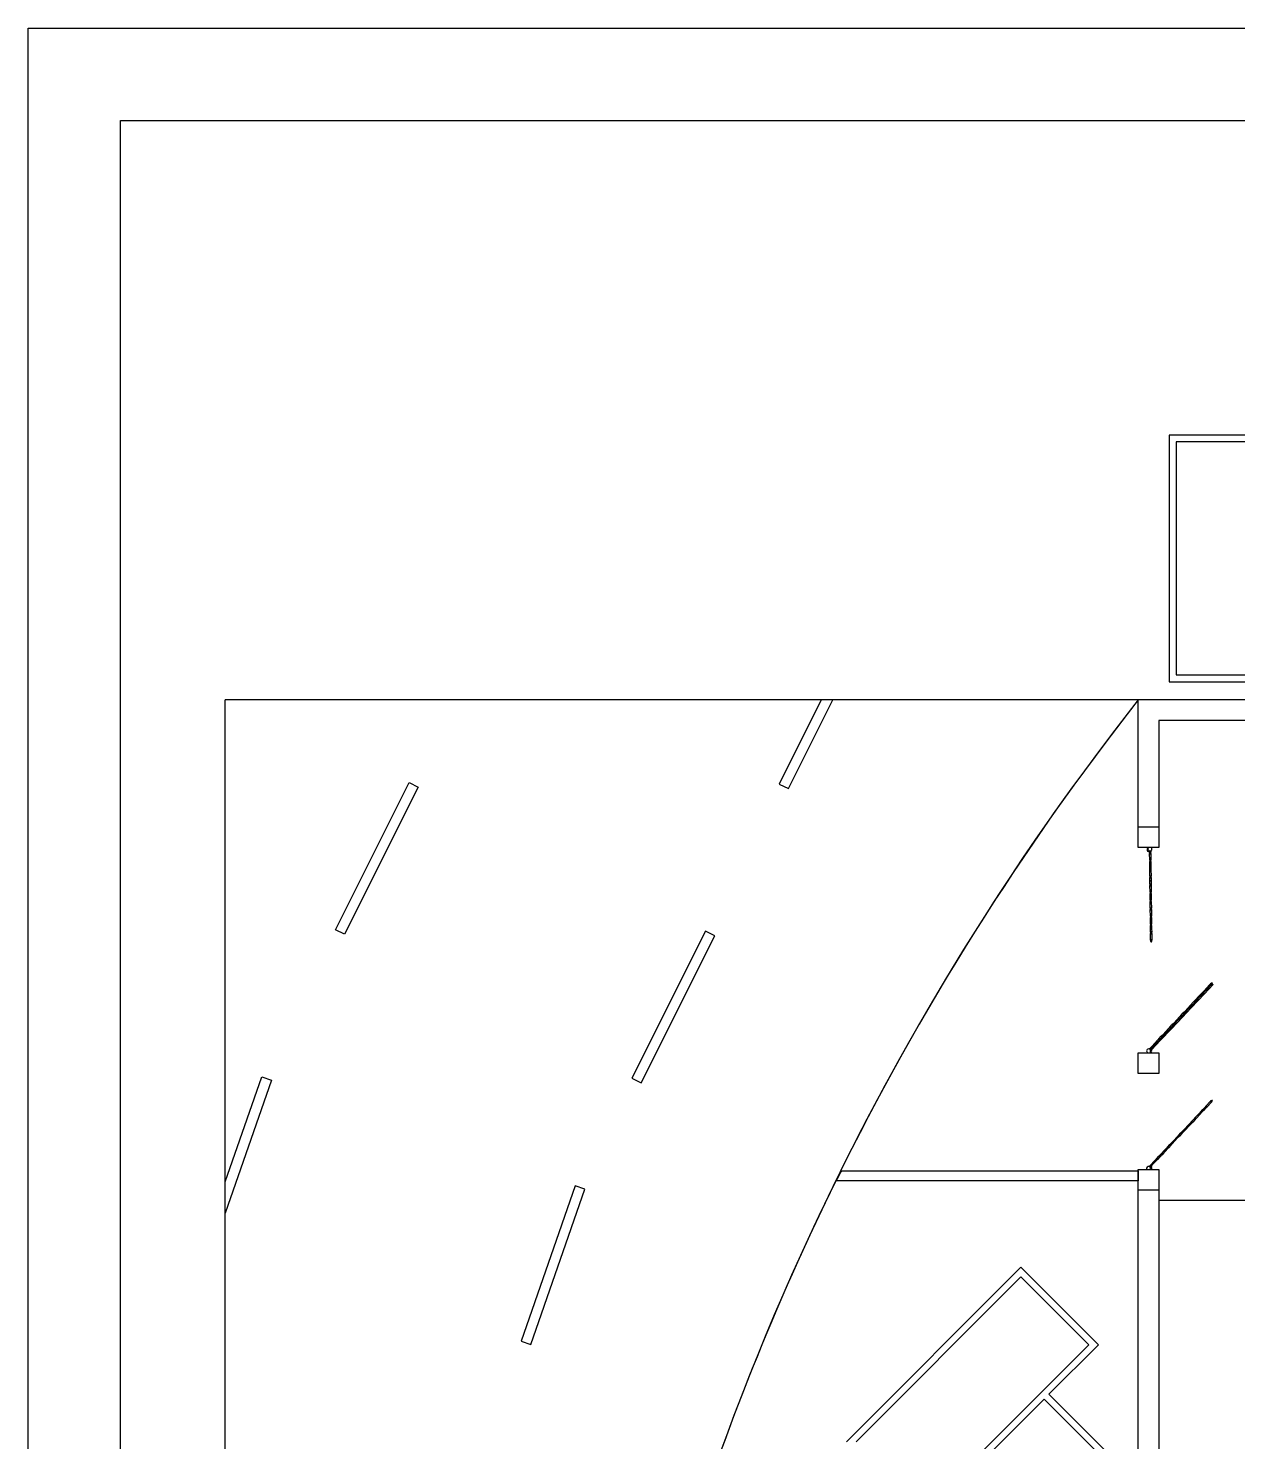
# Model space of a CAD drawing. Header units: inches. Extents: x -6210 to 141093, y -2740 to 21225.
# Drawn here: x 97820 to 98879, y 8524 to 9762 of the extents above; entities that cross this region are included whole.
import ezdxf

# ---------------------------------------------------------------- set-up
doc = ezdxf.new("R2010")
doc.units = ezdxf.units.IN
doc.header["$LTSCALE"] = 100
doc.header["$MEASUREMENT"] = 0
for name, color, linetype in [('car area', 53, 'Continuous'), ('SEAL', 5, 'Continuous'), ('walls', 1, 'Continuous')]:
    doc.layers.add(name, color=color, linetype=linetype)

msp = doc.modelspace()

# ---------------------------------------------------------------- linework, layer by layer
at = {"layer": 'car area'}
for p, q in [((98791.93497, 9173.55858), (97992.32432, 9173.55858)), ((97992.32432, 6773.4679), (97992.32432, 9173.55858)), ((98514.2699, 9173.55858), (98477.39815, 9099.9226)), ((98485.44564, 9095.89298), (98524.33515, 9173.55858)), ((98791.93703, 9062.46753), (98791.93703, 9173.4679)), ((100873.93703, 9173.4679), (98791.93703, 9173.4679)), ((98809.93703, 9155.63834), (98809.93703, 9062.46753)), ((100855.93703, 9155.63834), (98809.93703, 9155.63834)), ((98088.77789, 8972.40562), (98153.24666, 9101.1681)), ((98161.29431, 9097.13881), (98096.82555, 8968.37632)), ((98153.24666, 9101.1681), (98161.29431, 9097.13881)), ((98477.39815, 9099.9226), (98485.44564, 9095.89298)), ((98791.93703, 9044.46753), (98791.93703, 9062.46753)), ((98791.93703, 9062.46753), (98809.93703, 9062.46753)), ((98809.93703, 9062.46753), (98809.93703, 9044.46753)), ((98809.93703, 9044.46753), (98791.93703, 9044.46753)), ((98801.87106, 9040.15675), (98801.85651, 9041.37802)), ((98801.87106, 9040.15675), (98802.17104, 9040.16032)), ((98801.87106, 9040.15675), (98801.88296, 9039.15682)), ((98801.88296, 9039.15682), (98802.18294, 9039.16039)), ((98801.95441, 9033.15725), (98801.88296, 9039.15682)), ((98801.95441, 9033.15725), (98802.25439, 9033.16082)), ((98801.95441, 9033.15725), (98801.96632, 9032.15732)), ((98802.16508, 9040.66029), (98802.46506, 9040.66386)), ((98802.16508, 9040.66029), (98802.17699, 9039.66036)), ((98802.17699, 9039.66036), (98802.47697, 9039.66393)), ((98802.17699, 9039.66036), (98802.1889, 9038.66043)), ((98802.1889, 9038.66043), (98802.48888, 9038.664)), ((98802.24843, 9033.66078), (98802.54841, 9033.66436)), ((98802.24843, 9033.66078), (98802.26034, 9032.66085)), ((98802.47697, 9039.66393), (98802.46506, 9040.66386)), ((98802.47101, 9040.1639), (98802.87099, 9040.16866)), ((98802.48888, 9038.664), (98802.47697, 9039.66393)), ((98802.48292, 9039.16397), (98802.88289, 9039.16873)), ((98802.56032, 9032.66443), (98802.54841, 9033.66436)), ((98802.55437, 9033.16439), (98802.95434, 9033.16915)), ((98802.85502, 9041.50921), (98802.87099, 9040.16866)), ((98802.88289, 9039.16873), (98802.87099, 9040.16866)), ((98802.88289, 9039.16873), (98802.95434, 9033.16915)), ((98802.96625, 9032.16923), (98802.95434, 9033.16915)), ((98801.96632, 9032.15732), (98802.2663, 9032.16089)), ((98802.00204, 9029.15753), (98801.96632, 9032.15732)), ((98802.00204, 9029.15753), (98803.00197, 9029.16944)), ((98803.00197, 9029.16944), (98802.00204, 9029.15753)), ((98802.12111, 9019.15824), (98802.00204, 9029.15753)), ((98802.12111, 9026.15824), (98802.2544, 9026.15983)), ((98802.12111, 9026.15824), (98802.13302, 9025.15831)), ((98802.13302, 9025.15831), (98802.26631, 9025.1599)), ((98802.24843, 9026.66078), (98802.54841, 9026.66436)), ((98802.24843, 9026.66078), (98802.26034, 9025.66085)), ((98802.26034, 9032.66085), (98802.56032, 9032.66443)), ((98802.26034, 9032.66085), (98802.27225, 9031.66093)), ((98802.26034, 9025.66085), (98802.56032, 9025.66443)), ((98802.26034, 9025.66085), (98802.27225, 9024.66093)), ((98802.27225, 9031.66093), (98802.57223, 9031.6645)), ((98802.27225, 9024.66093), (98802.57223, 9024.6645)), ((98802.56032, 9025.66443), (98802.54841, 9026.66436)), ((98802.55438, 9026.1634), (98803.12104, 9026.17015)), ((98802.57223, 9031.6645), (98802.56032, 9032.66443)), ((98802.57223, 9024.6645), (98802.56032, 9025.66443)), ((98802.56627, 9032.16446), (98802.96625, 9032.16923)), ((98802.56629, 9025.16347), (98803.13295, 9025.17022)), ((98802.96625, 9032.16923), (98803.00197, 9029.16944)), ((98803.00197, 9029.16944), (98803.0377, 9026.16915)), ((98803.0496, 9025.16923), (98803.12104, 9019.17015)), ((98803.13295, 9025.17022), (98803.12104, 9026.17015)), ((98802.12111, 9019.15824), (98802.42109, 9019.16181)), ((98802.12111, 9019.15824), (98802.13302, 9018.15831)), ((98802.12111, 9012.15824), (98802.50444, 9012.1628)), ((98802.12111, 9012.15824), (98802.13302, 9011.15831)), ((98802.13302, 9018.15831), (98802.433, 9018.16188)), ((98802.16874, 9015.15852), (98802.13302, 9018.15831)), ((98802.13302, 9011.15831), (98802.51635, 9011.16288)), ((98802.16874, 9015.15852), (98803.16867, 9015.17043)), ((98803.16867, 9015.17043), (98802.16874, 9015.15852)), ((98802.20446, 9012.15923), (98802.16874, 9015.15852)), ((98802.28782, 9005.15923), (98802.21637, 9011.1593)), ((98802.41514, 9019.66178), (98802.71512, 9019.66535)), ((98802.41514, 9019.66178), (98802.42705, 9018.66185)), ((98802.42705, 9018.66185), (98802.72703, 9018.66542)), ((98802.42705, 9018.66185), (98802.43895, 9017.66192)), ((98802.43895, 9017.66192), (98802.73893, 9017.66549)), ((98802.49849, 9012.66227), (98802.79847, 9012.66585)), ((98802.49849, 9012.66227), (98802.5104, 9011.66234)), ((98802.5104, 9011.66234), (98802.81038, 9011.66592)), ((98802.5104, 9011.66234), (98802.52231, 9010.66241)), ((98802.52231, 9010.66241), (98802.82228, 9010.66599)), ((98802.72703, 9018.66542), (98802.71512, 9019.66535)), ((98802.72107, 9019.16538), (98803.12104, 9019.17015)), ((98802.73893, 9017.66549), (98802.72703, 9018.66542)), ((98802.73298, 9018.16546), (98803.13295, 9018.17022)), ((98802.81038, 9011.66592), (98802.79847, 9012.66585)), ((98802.80442, 9012.16638), (98803.12104, 9012.17015)), ((98802.82228, 9010.66599), (98802.81038, 9011.66592)), ((98802.81633, 9011.16645), (98803.13295, 9011.17022)), ((98803.13295, 9018.17022), (98803.12104, 9019.17015)), ((98803.13295, 9011.17022), (98803.12104, 9012.17015)), ((98803.13295, 9018.17022), (98803.16867, 9015.17043)), ((98803.16867, 9015.17043), (98803.28775, 9005.17114)), ((98802.28782, 9005.15923), (98802.5878, 9005.1628)), ((98802.28782, 9005.15923), (98802.29973, 9004.1593)), ((98802.29973, 9004.1593), (98802.5997, 9004.16288)), ((98802.33545, 9001.15952), (98802.29973, 9004.1593)), ((98802.33545, 9001.15952), (98803.33538, 9001.17142)), ((98803.33538, 9001.17142), (98802.33545, 9001.15952)), ((98802.37117, 8998.15973), (98802.33545, 9001.15952)), ((98802.37117, 8998.15973), (98802.67115, 8998.1633)), ((98802.37117, 8998.15973), (98802.38308, 8997.1598)), ((98802.38308, 8997.1598), (98802.68306, 8997.16337)), ((98802.45452, 8991.16022), (98802.38308, 8997.1598)), ((98802.58184, 9005.66277), (98802.88182, 9005.66634)), ((98802.58184, 9005.66277), (98802.59375, 9004.66284)), ((98802.59375, 9004.66284), (98802.89373, 9004.66641)), ((98802.59375, 9004.66284), (98802.60566, 9003.66291)), ((98802.60566, 9003.66291), (98802.90564, 9003.66648)), ((98802.6652, 8998.66327), (98802.96517, 8998.66684)), ((98802.6652, 8998.66327), (98802.6771, 8997.66334)), ((98802.6771, 8997.66334), (98802.97708, 8997.66691)), ((98802.6771, 8997.66334), (98802.68901, 8996.66341)), ((98802.68901, 8996.66341), (98802.98899, 8996.66698)), ((98802.89373, 9004.66641), (98802.88182, 9005.66634)), ((98802.88778, 9005.16638), (98803.28775, 9005.17114)), ((98802.90564, 9003.66648), (98802.89373, 9004.66641)), ((98802.89968, 9004.16645), (98803.29965, 9004.17121)), ((98802.97708, 8997.66691), (98802.96517, 8998.66684)), ((98802.97113, 8998.16687), (98803.3711, 8998.17164)), ((98802.98899, 8996.66698), (98802.97708, 8997.66691)), ((98802.98304, 8997.16694), (98803.38301, 8997.17171)), ((98803.29965, 9004.17121), (98803.28775, 9005.17114)), ((98803.29965, 9004.17121), (98803.33538, 9001.17142)), ((98803.33538, 9001.17142), (98803.3711, 8998.17164)), ((98803.38301, 8997.17171), (98803.3711, 8998.17164)), ((98803.38301, 8997.17171), (98803.45445, 8991.17213)), ((98802.45452, 8991.16022), (98802.7545, 8991.1638)), ((98802.45452, 8991.16022), (98802.46643, 8990.1603)), ((98802.46643, 8990.1603), (98802.76641, 8990.16387)), ((98802.53788, 8984.16072), (98802.46643, 8990.1603)), ((98802.53788, 8984.16072), (98802.83785, 8984.16429)), ((98802.53788, 8984.16072), (98802.54978, 8983.16079)), ((98802.74855, 8991.66376), (98803.04853, 8991.66733)), ((98802.74855, 8991.66376), (98802.76046, 8990.66383)), ((98802.76046, 8990.66383), (98803.06043, 8990.6674)), ((98802.76046, 8990.66383), (98802.77236, 8989.6639)), ((98802.77236, 8989.6639), (98803.07234, 8989.66748)), ((98802.8319, 8984.66426), (98803.13188, 8984.66783)), ((98802.8319, 8984.66426), (98802.84381, 8983.66433)), ((98802.84381, 8983.66433), (98803.14379, 8983.6679)), ((98802.84381, 8983.66433), (98802.85571, 8982.6644)), ((98803.06043, 8990.6674), (98803.04853, 8991.66733)), ((98803.05448, 8991.16737), (98803.45445, 8991.17213)), ((98803.07234, 8989.66748), (98803.06043, 8990.6674)), ((98803.06639, 8990.16744), (98803.46636, 8990.1722)), ((98803.14379, 8983.6679), (98803.13188, 8984.66783)), ((98803.13783, 8984.16787), (98803.5378, 8984.17263)), ((98803.15569, 8982.66797), (98803.14379, 8983.6679)), ((98803.46636, 8990.1722), (98803.45445, 8991.17213)), ((98803.46636, 8990.1722), (98803.5378, 8984.17263)), ((98803.54971, 8983.1727), (98803.5378, 8984.17263)), ((98096.82555, 8968.37632), (98088.77789, 8972.40562)), ((98412.93457, 8971.15752), (98348.46062, 8842.39763)), ((98420.98207, 8967.12789), (98412.93457, 8971.15752)), ((98802.54978, 8983.16079), (98802.84976, 8983.16436)), ((98802.62123, 8977.16122), (98802.54978, 8983.16079)), ((98802.62123, 8977.16122), (98802.92121, 8977.16479)), ((98802.62123, 8977.16122), (98802.63313, 8976.16129)), ((98802.63313, 8976.16129), (98802.93311, 8976.16486)), ((98802.66886, 8973.1615), (98802.63313, 8976.16129)), ((98802.66886, 8973.1615), (98803.66879, 8973.17341)), ((98803.66879, 8973.17341), (98802.66886, 8973.1615)), ((98802.70458, 8970.16171), (98802.66886, 8973.1615)), ((98802.85571, 8982.6644), (98803.15569, 8982.66797)), ((98802.91525, 8977.66475), (98803.21523, 8977.66833)), ((98802.91525, 8977.66475), (98802.92716, 8976.66483)), ((98802.92716, 8976.66483), (98803.22714, 8976.6684)), ((98802.92716, 8976.66483), (98802.93907, 8975.6649)), ((98802.93907, 8975.6649), (98803.23905, 8975.66847)), ((98803.14974, 8983.16794), (98803.54971, 8983.1727)), ((98803.22714, 8976.6684), (98803.21523, 8977.66833)), ((98803.22118, 8977.16836), (98803.62116, 8977.17312)), ((98803.23905, 8975.66847), (98803.22714, 8976.6684)), ((98803.23309, 8976.16843), (98803.63306, 8976.1732)), ((98803.54971, 8983.1727), (98803.62116, 8977.17312)), ((98803.63306, 8976.1732), (98803.62116, 8977.17312)), ((98803.63306, 8976.1732), (98803.66879, 8973.17341)), ((98803.66879, 8973.17341), (98803.70451, 8970.17362)), ((98356.50811, 8838.36801), (98420.98207, 8967.12789)), ((98802.70458, 8970.16171), (98803.00456, 8970.16529)), ((98802.70458, 8970.16171), (98802.71649, 8969.16178)), ((98802.71649, 8969.16178), (98803.01647, 8969.16536)), ((98802.78793, 8963.16221), (98802.71649, 8969.16178)), ((98802.78793, 8963.16221), (98803.08791, 8963.16578)), ((98802.78793, 8963.16221), (98802.79984, 8962.16228)), ((98802.79984, 8962.16228), (98803.09982, 8962.16585)), ((98802.9986, 8970.66525), (98803.29858, 8970.66882)), ((98802.9986, 8970.66525), (98803.01051, 8969.66532)), ((98803.01051, 8969.66532), (98803.31049, 8969.66889)), ((98803.01051, 8969.66532), (98803.02242, 8968.66539)), ((98803.02242, 8968.66539), (98803.3224, 8968.66896)), ((98803.08196, 8963.66575), (98803.38194, 8963.66932)), ((98803.08196, 8963.66575), (98803.09386, 8962.66582)), ((98803.09386, 8962.66582), (98803.39384, 8962.66939)), ((98803.09386, 8962.66582), (98803.10577, 8961.66589)), ((98803.10577, 8961.66589), (98803.40575, 8961.66946)), ((98803.31049, 8969.66889), (98803.29858, 8970.66882)), ((98803.30454, 8970.16886), (98803.70451, 8970.17362)), ((98803.3224, 8968.66896), (98803.31049, 8969.66889)), ((98803.31644, 8969.16893), (98803.71642, 8969.17369)), ((98803.39384, 8962.66939), (98803.38194, 8963.66932)), ((98803.38789, 8963.16935), (98803.78786, 8963.17412)), ((98803.40575, 8961.66946), (98803.39384, 8962.66939)), ((98803.3998, 8962.16943), (98803.79977, 8962.17419)), ((98803.71642, 8969.17369), (98803.70451, 8970.17362)), ((98803.71642, 8969.17369), (98803.78786, 8963.17412)), ((98803.79977, 8962.17419), (98803.78786, 8963.17412)), ((98857.44583, 8924.33084), (98849.89857, 8916.31268)), ((98851.19169, 8920.60448), (98855.30409, 8924.97348)), ((98856.03226, 8924.28807), (98851.91985, 8919.91908)), ((98855.93806, 8925.0634), (98855.25266, 8924.33523)), ((98855.47111, 8924.12961), (98855.25266, 8924.33523)), ((98855.9895, 8925.70164), (98855.30409, 8924.97348)), ((98855.59536, 8924.69931), (98855.30409, 8924.97348)), ((98855.47111, 8924.12961), (98856.15651, 8924.85778)), ((98856.03226, 8924.28807), (98855.81381, 8924.49369)), ((98856.62346, 8925.79156), (98855.93806, 8925.0634)), ((98856.15651, 8924.85778), (98855.93806, 8925.0634)), ((98856.28076, 8925.42748), (98855.9895, 8925.70164)), ((98856.03226, 8924.28807), (98856.71766, 8925.01624)), ((98856.15651, 8924.85778), (98856.84191, 8925.58594)), ((98856.71766, 8925.01624), (98856.49921, 8925.22186)), ((98856.84191, 8925.58594), (98856.62346, 8925.79156)), ((98856.71766, 8925.01624), (98857.44583, 8924.33084)), ((98836.79826, 8905.31301), (98840.91066, 8909.682)), ((98849.89857, 8916.31268), (98838.25459, 8903.94221)), ((98841.54463, 8909.77192), (98840.85923, 8909.04376)), ((98841.59607, 8910.41017), (98840.91066, 8909.682)), ((98841.20193, 8909.40784), (98840.91066, 8909.682)), ((98841.07768, 8908.83814), (98841.76308, 8909.5663)), ((98841.63883, 8908.9966), (98841.42038, 8909.20222)), ((98842.23003, 8910.50009), (98841.54463, 8909.77192)), ((98841.76308, 8909.5663), (98841.54463, 8909.77192)), ((98841.59607, 8910.41017), (98845.70847, 8914.77916)), ((98841.88733, 8910.13601), (98841.59607, 8910.41017)), ((98841.63883, 8908.9966), (98842.32423, 8909.72476)), ((98841.76308, 8909.5663), (98842.44848, 8910.29447)), ((98842.32423, 8909.72476), (98842.10578, 8909.93039)), ((98842.44848, 8910.29447), (98842.23003, 8910.50009)), ((98846.43664, 8914.09376), (98842.32423, 8909.72476)), ((98846.34244, 8914.86908), (98845.65704, 8914.14092)), ((98845.87549, 8913.9353), (98845.65704, 8914.14092)), ((98846.39388, 8915.50732), (98845.70847, 8914.77916)), ((98845.99974, 8914.505), (98845.70847, 8914.77916)), ((98845.87549, 8913.9353), (98846.56089, 8914.66346)), ((98846.43664, 8914.09376), (98846.21819, 8914.29938)), ((98847.02784, 8915.59725), (98846.34244, 8914.86908)), ((98846.56089, 8914.66346), (98846.34244, 8914.86908)), ((98846.39388, 8915.50732), (98848.45008, 8917.69182)), ((98846.68514, 8915.23316), (98846.39388, 8915.50732)), ((98846.43664, 8914.09376), (98847.12204, 8914.82192)), ((98846.56089, 8914.66346), (98847.24629, 8915.39163)), ((98847.12204, 8914.82192), (98846.90359, 8915.02754)), ((98847.24629, 8915.39163), (98847.02784, 8915.59725)), ((98849.17825, 8917.00642), (98847.12204, 8914.82192)), ((98848.45008, 8917.69182), (98850.50628, 8919.87632)), ((98849.17825, 8917.00642), (98848.45008, 8917.69182)), ((98848.45008, 8917.69182), (98849.17825, 8917.00642)), ((98849.89857, 8916.31268), (98849.1704, 8916.99808)), ((98849.1704, 8916.99808), (98849.89857, 8916.31268)), ((98851.23445, 8919.19092), (98849.17825, 8917.00642)), ((98851.14025, 8919.96624), (98850.45485, 8919.23807)), ((98850.6733, 8919.03245), (98850.45485, 8919.23807)), ((98851.19169, 8920.60448), (98850.50628, 8919.87632)), ((98850.79755, 8919.60216), (98850.50628, 8919.87632)), ((98850.6733, 8919.03245), (98851.3587, 8919.76062)), ((98851.23445, 8919.19092), (98851.016, 8919.39654)), ((98851.82565, 8920.6944), (98851.14025, 8919.96624)), ((98851.3587, 8919.76062), (98851.14025, 8919.96624)), ((98851.48295, 8920.33032), (98851.19169, 8920.60448)), ((98851.23445, 8919.19092), (98851.91985, 8919.91908)), ((98851.3587, 8919.76062), (98852.0441, 8920.48878)), ((98851.91985, 8919.91908), (98851.7014, 8920.1247)), ((98852.0441, 8920.48878), (98851.82565, 8920.6944)), ((98827.20264, 8895.11869), (98829.25884, 8897.30319)), ((98829.25884, 8897.30319), (98831.31504, 8899.48768)), ((98829.98701, 8896.61779), (98829.25884, 8897.30319)), ((98829.25884, 8897.30319), (98829.98701, 8896.61779)), ((98832.04321, 8898.80228), (98829.98701, 8896.61779)), ((98838.25459, 8903.94221), (98830.70733, 8895.92405)), ((98831.94901, 8899.57761), (98831.26361, 8898.84944)), ((98831.48206, 8898.64382), (98831.26361, 8898.84944)), ((98832.00045, 8900.21585), (98831.31504, 8899.48768)), ((98831.60631, 8899.21352), (98831.31504, 8899.48768)), ((98831.48206, 8898.64382), (98832.16746, 8899.37199)), ((98832.04321, 8898.80228), (98831.82476, 8899.0079)), ((98832.63441, 8900.30577), (98831.94901, 8899.57761)), ((98832.16746, 8899.37199), (98831.94901, 8899.57761)), ((98832.00045, 8900.21585), (98836.11285, 8904.58484)), ((98832.29171, 8899.94169), (98832.00045, 8900.21585)), ((98832.04321, 8898.80228), (98832.72861, 8899.53045)), ((98832.16746, 8899.37199), (98832.85286, 8900.10015)), ((98832.72861, 8899.53045), (98832.51016, 8899.73607)), ((98832.85286, 8900.10015), (98832.63441, 8900.30577)), ((98836.84102, 8903.89944), (98832.72861, 8899.53045)), ((98836.74682, 8904.67476), (98836.06142, 8903.9466)), ((98836.27987, 8903.74098), (98836.06142, 8903.9466)), ((98836.79826, 8905.31301), (98836.11285, 8904.58484)), ((98836.40412, 8904.31068), (98836.11285, 8904.58484)), ((98836.27987, 8903.74098), (98836.96527, 8904.46914)), ((98836.84102, 8903.89944), (98836.62257, 8904.10506)), ((98837.43222, 8905.40293), (98836.74682, 8904.67476)), ((98836.96527, 8904.46914), (98836.74682, 8904.67476)), ((98837.08952, 8905.03885), (98836.79826, 8905.31301)), ((98836.84102, 8903.89944), (98837.52642, 8904.62761)), ((98836.96527, 8904.46914), (98837.65067, 8905.19731)), ((98837.52642, 8904.62761), (98837.30797, 8904.83323)), ((98837.65067, 8905.19731), (98837.43222, 8905.40293)), ((98841.63883, 8908.9966), (98837.52642, 8904.62761)), ((98837.52642, 8904.62761), (98838.25459, 8903.94221)), ((98838.25459, 8903.94221), (98837.52642, 8904.62761)), ((98841.07768, 8908.83814), (98840.85923, 8909.04376)), ((98821.11171, 8885.72973), (98811.51609, 8875.53542)), ((98817.60702, 8884.92438), (98816.92162, 8884.19621)), ((98818.24098, 8885.0143), (98817.55558, 8884.28613)), ((98817.60702, 8884.92438), (98819.66322, 8887.10887)), ((98817.89828, 8884.65021), (98817.60702, 8884.92438)), ((98817.77403, 8884.08051), (98818.45943, 8884.80868)), ((98818.45943, 8884.80868), (98818.24098, 8885.0143)), ((98820.39139, 8886.42347), (98818.33518, 8884.23897)), ((98819.66322, 8887.10887), (98821.71943, 8889.29337)), ((98820.39139, 8886.42347), (98819.66322, 8887.10887)), ((98819.66322, 8887.10887), (98820.39139, 8886.42347)), ((98821.11171, 8885.72973), (98820.38354, 8886.41514)), ((98820.38354, 8886.41514), (98821.11171, 8885.72973)), ((98822.44759, 8888.60797), (98820.39139, 8886.42347)), ((98830.70733, 8895.92405), (98821.11171, 8885.72973)), ((98822.35339, 8889.38329), (98821.66799, 8888.65512)), ((98821.88644, 8888.4495), (98821.66799, 8888.65512)), ((98822.40483, 8890.02153), (98821.71943, 8889.29337)), ((98822.01069, 8889.01921), (98821.71943, 8889.29337)), ((98821.88644, 8888.4495), (98822.57184, 8889.17767)), ((98822.44759, 8888.60797), (98822.22914, 8888.81359)), ((98823.03879, 8890.11146), (98822.35339, 8889.38329)), ((98822.57184, 8889.17767), (98822.35339, 8889.38329)), ((98822.40483, 8890.02153), (98826.51724, 8894.39053)), ((98822.69609, 8889.74737), (98822.40483, 8890.02153)), ((98822.44759, 8888.60797), (98823.13299, 8889.33613)), ((98822.57184, 8889.17767), (98823.25724, 8889.90584)), ((98823.13299, 8889.33613), (98822.91454, 8889.54175)), ((98823.25724, 8889.90584), (98823.03879, 8890.11146)), ((98827.2454, 8893.70512), (98823.13299, 8889.33613)), ((98827.1512, 8894.48045), (98826.4658, 8893.75228)), ((98826.68425, 8893.54666), (98826.4658, 8893.75228)), ((98827.20264, 8895.11869), (98826.51724, 8894.39053)), ((98826.8085, 8894.11637), (98826.51724, 8894.39053)), ((98826.68425, 8893.54666), (98827.36965, 8894.27483)), ((98827.2454, 8893.70512), (98827.02695, 8893.91075)), ((98827.8366, 8895.20861), (98827.1512, 8894.48045)), ((98827.36965, 8894.27483), (98827.1512, 8894.48045)), ((98827.4939, 8894.84453), (98827.20264, 8895.11869)), ((98827.2454, 8893.70512), (98827.9308, 8894.43329)), ((98827.36965, 8894.27483), (98828.05505, 8895.00299)), ((98827.9308, 8894.43329), (98827.71235, 8894.63891)), ((98828.05505, 8895.00299), (98827.8366, 8895.20861)), ((98829.98701, 8896.61779), (98827.9308, 8894.43329)), ((98830.70733, 8895.92405), (98829.97916, 8896.60945)), ((98829.97916, 8896.60945), (98830.70733, 8895.92405)), ((98803.21359, 8869.6329), (98807.326, 8874.00189)), ((98811.51609, 8875.53542), (98803.55864, 8867.08148)), ((98808.05416, 8873.31649), (98803.94175, 8868.9475)), ((98807.95996, 8874.09182), (98807.27456, 8873.36365)), ((98807.49301, 8873.15803), (98807.27456, 8873.36365)), ((98808.0114, 8874.73006), (98807.326, 8874.00189)), ((98807.61726, 8873.72773), (98807.326, 8874.00189)), ((98807.49301, 8873.15803), (98808.17841, 8873.8862)), ((98808.05416, 8873.31649), (98807.83571, 8873.52211)), ((98808.64536, 8874.81998), (98807.95996, 8874.09182)), ((98808.17841, 8873.8862), (98807.95996, 8874.09182)), ((98808.0114, 8874.73006), (98810.0676, 8876.91456)), ((98808.30266, 8874.4559), (98808.0114, 8874.73006)), ((98808.05416, 8873.31649), (98808.73956, 8874.04466)), ((98808.17841, 8873.8862), (98808.86381, 8874.61436)), ((98808.73956, 8874.04466), (98808.52111, 8874.25028)), ((98808.86381, 8874.61436), (98808.64536, 8874.81998)), ((98810.79577, 8876.22915), (98808.73956, 8874.04466)), ((98810.0676, 8876.91456), (98812.12381, 8879.09905)), ((98810.79577, 8876.22915), (98810.0676, 8876.91456)), ((98810.0676, 8876.91456), (98810.79577, 8876.22915)), ((98811.51609, 8875.53542), (98810.78792, 8876.22082)), ((98810.78792, 8876.22082), (98811.51609, 8875.53542)), ((98812.85197, 8878.41365), (98810.79577, 8876.22915)), ((98812.75777, 8879.18897), (98812.07237, 8878.46081)), ((98812.29082, 8878.25519), (98812.07237, 8878.46081)), ((98812.80921, 8879.82722), (98812.12381, 8879.09905)), ((98812.41507, 8878.82489), (98812.12381, 8879.09905)), ((98812.29082, 8878.25519), (98812.97622, 8878.98335)), ((98812.85197, 8878.41365), (98812.63352, 8878.61927)), ((98813.44317, 8879.91714), (98812.75777, 8879.18897)), ((98812.97622, 8878.98335), (98812.75777, 8879.18897)), ((98812.80921, 8879.82722), (98816.92162, 8884.19621)), ((98813.10047, 8879.55306), (98812.80921, 8879.82722)), ((98812.85197, 8878.41365), (98813.53737, 8879.14182)), ((98812.97622, 8878.98335), (98813.66162, 8879.71152)), ((98813.53737, 8879.14182), (98813.31892, 8879.34744)), ((98813.66162, 8879.71152), (98813.44317, 8879.91714)), ((98817.64978, 8883.51081), (98813.53737, 8879.14182)), ((98817.55558, 8884.28613), (98816.87018, 8883.55797)), ((98817.08863, 8883.35235), (98816.87018, 8883.55797)), ((98817.21288, 8883.92205), (98816.92162, 8884.19621)), ((98817.08863, 8883.35235), (98817.77403, 8884.08051)), ((98817.64978, 8883.51081), (98817.43133, 8883.71643)), ((98817.77403, 8884.08051), (98817.55558, 8884.28613)), ((98817.64978, 8883.51081), (98818.33518, 8884.23897)), ((98818.33518, 8884.23897), (98818.11673, 8884.44459)), ((98791.93703, 8864.46753), (98809.93703, 8864.46753)), ((98791.93703, 8846.46753), (98791.93703, 8864.46753)), ((98801.6093, 8867.92852), (98802.52819, 8868.90474)), ((98803.25635, 8868.21933), (98802.41923, 8867.32998)), ((98803.16215, 8868.99466), (98802.47675, 8868.26649)), ((98802.6952, 8868.06087), (98802.47675, 8868.26649)), ((98803.21359, 8869.6329), (98802.52819, 8868.90474)), ((98802.81945, 8868.63057), (98802.52819, 8868.90474)), ((98802.6952, 8868.06087), (98803.3806, 8868.78904)), ((98803.25635, 8868.21933), (98803.0379, 8868.42495)), ((98803.84755, 8869.72282), (98803.16215, 8868.99466)), ((98803.3806, 8868.78904), (98803.16215, 8868.99466)), ((98803.50485, 8869.35874), (98803.21359, 8869.6329)), ((98803.25635, 8868.21933), (98803.94175, 8868.9475)), ((98803.3806, 8868.78904), (98804.066, 8869.5172)), ((98803.94175, 8868.9475), (98803.7233, 8869.15312)), ((98804.066, 8869.5172), (98803.84755, 8869.72282)), ((98809.93703, 8864.46753), (98809.93703, 8846.46753)), ((97992.32432, 8751.68592), (98024.30913, 8843.64313)), ((98032.80961, 8840.68647), (97992.32432, 8724.29014)), ((98024.30913, 8843.64313), (98032.80961, 8840.68647)), ((98348.46062, 8842.39763), (98356.50811, 8838.36801)), ((98809.93703, 8846.46753), (98791.93703, 8846.46753)), ((98856.00725, 8822.90619), (98855.32185, 8822.17803)), ((98856.64122, 8822.99612), (98855.95581, 8822.26795)), ((98856.29852, 8822.63203), (98856.00725, 8822.90619)), ((98856.17426, 8822.06233), (98856.85967, 8822.7905)), ((98856.85967, 8822.7905), (98856.64122, 8822.99612)), ((98841.61382, 8807.61472), (98845.72623, 8811.98371)), ((98846.45439, 8811.29831), (98842.34199, 8806.92932)), ((98846.36019, 8812.07363), (98845.67479, 8811.34547)), ((98845.89324, 8811.13985), (98845.67479, 8811.34547)), ((98846.41163, 8812.71188), (98845.72623, 8811.98371)), ((98846.01749, 8811.70955), (98845.72623, 8811.98371)), ((98845.89324, 8811.13985), (98846.57864, 8811.86801)), ((98846.45439, 8811.29831), (98846.23594, 8811.50393)), ((98847.0456, 8812.8018), (98846.36019, 8812.07363)), ((98846.57864, 8811.86801), (98846.36019, 8812.07363)), ((98846.41163, 8812.71188), (98848.46783, 8814.89637)), ((98846.7029, 8812.43772), (98846.41163, 8812.71188)), ((98846.45439, 8811.29831), (98847.13979, 8812.02648)), ((98846.57864, 8811.86801), (98847.26405, 8812.59618)), ((98847.13979, 8812.02648), (98846.92135, 8812.2321)), ((98847.26405, 8812.59618), (98847.0456, 8812.8018)), ((98849.196, 8814.21097), (98847.13979, 8812.02648)), ((98848.46783, 8814.89637), (98850.52404, 8817.08087)), ((98849.196, 8814.21097), (98848.46783, 8814.89637)), ((98848.46783, 8814.89637), (98849.196, 8814.21097)), ((98851.2522, 8816.39547), (98849.196, 8814.21097)), ((98851.158, 8817.17079), (98850.4726, 8816.44263)), ((98850.69105, 8816.23701), (98850.4726, 8816.44263)), ((98851.20944, 8817.80904), (98850.52404, 8817.08087)), ((98850.8153, 8816.80671), (98850.52404, 8817.08087)), ((98850.69105, 8816.23701), (98851.37645, 8816.96517)), ((98851.2522, 8816.39547), (98851.03375, 8816.60109)), ((98851.84341, 8817.89896), (98851.158, 8817.17079)), ((98851.37645, 8816.96517), (98851.158, 8817.17079)), ((98851.20944, 8817.80904), (98855.32185, 8822.17803)), ((98851.50071, 8817.53488), (98851.20944, 8817.80904)), ((98851.2522, 8816.39547), (98851.9376, 8817.12363)), ((98851.37645, 8816.96517), (98852.06186, 8817.69334)), ((98851.9376, 8817.12363), (98851.71915, 8817.32925)), ((98852.06186, 8817.69334), (98851.84341, 8817.89896)), ((98856.05001, 8821.49263), (98851.9376, 8817.12363)), ((98855.95581, 8822.26795), (98855.27041, 8821.53979)), ((98855.48886, 8821.33416), (98855.27041, 8821.53979)), ((98855.61311, 8821.90387), (98855.32185, 8822.17803)), ((98855.48886, 8821.33416), (98856.17426, 8822.06233)), ((98856.05001, 8821.49263), (98855.83156, 8821.69825)), ((98856.17426, 8822.06233), (98855.95581, 8822.26795)), ((98856.05001, 8821.49263), (98856.73541, 8822.22079)), ((98856.73541, 8822.22079), (98856.51696, 8822.42641)), ((98832.0182, 8797.4204), (98836.13061, 8801.7894)), ((98836.85877, 8801.10399), (98832.74637, 8796.735)), ((98836.76458, 8801.87932), (98836.07917, 8801.15115)), ((98836.29762, 8800.94553), (98836.07917, 8801.15115)), ((98836.81601, 8802.51756), (98836.13061, 8801.7894)), ((98836.42187, 8801.51523), (98836.13061, 8801.7894)), ((98836.29762, 8800.94553), (98836.98302, 8801.6737)), ((98836.85877, 8801.10399), (98836.64032, 8801.30961)), ((98837.44998, 8802.60748), (98836.76458, 8801.87932)), ((98836.98302, 8801.6737), (98836.76458, 8801.87932)), ((98838.87221, 8804.70206), (98836.81601, 8802.51756)), ((98837.10728, 8802.2434), (98836.81601, 8802.51756)), ((98836.85877, 8801.10399), (98837.54418, 8801.83216)), ((98836.98302, 8801.6737), (98837.66843, 8802.40186)), ((98837.54418, 8801.83216), (98837.32573, 8802.03778)), ((98837.66843, 8802.40186), (98837.44998, 8802.60748)), ((98837.54418, 8801.83216), (98839.60038, 8804.01666)), ((98838.87221, 8804.70206), (98840.92842, 8806.88655)), ((98839.60038, 8804.01666), (98838.87221, 8804.70206)), ((98841.65658, 8806.20115), (98839.60038, 8804.01666)), ((98841.56239, 8806.97648), (98840.87698, 8806.24831)), ((98841.09543, 8806.04269), (98840.87698, 8806.24831)), ((98841.61382, 8807.61472), (98840.92842, 8806.88655)), ((98841.21968, 8806.61239), (98840.92842, 8806.88655)), ((98841.09543, 8806.04269), (98841.78083, 8806.77086)), ((98841.65658, 8806.20115), (98841.43813, 8806.40677)), ((98842.24779, 8807.70464), (98841.56239, 8806.97648)), ((98841.78083, 8806.77086), (98841.56239, 8806.97648)), ((98841.90509, 8807.34056), (98841.61382, 8807.61472)), ((98841.65658, 8806.20115), (98842.34199, 8806.92932)), ((98841.78083, 8806.77086), (98842.46624, 8807.49902)), ((98842.34199, 8806.92932), (98842.12354, 8807.13494)), ((98842.46624, 8807.49902), (98842.24779, 8807.70464)), ((98819.68098, 8784.31342), (98821.73718, 8786.49792)), ((98822.46534, 8785.81252), (98820.40914, 8783.62802)), ((98822.37115, 8786.58784), (98821.68574, 8785.85968)), ((98821.90419, 8785.65406), (98821.68574, 8785.85968)), ((98822.42258, 8787.22609), (98821.73718, 8786.49792)), ((98822.02845, 8786.22376), (98821.73718, 8786.49792)), ((98821.90419, 8785.65406), (98822.5896, 8786.38222)), ((98822.46534, 8785.81252), (98822.2469, 8786.01814)), ((98823.05655, 8787.31601), (98822.37115, 8786.58784)), ((98822.5896, 8786.38222), (98822.37115, 8786.58784)), ((98822.42258, 8787.22609), (98826.53499, 8791.59508)), ((98822.71385, 8786.95193), (98822.42258, 8787.22609)), ((98822.46534, 8785.81252), (98823.15075, 8786.54069)), ((98822.5896, 8786.38222), (98823.275, 8787.11039)), ((98823.15075, 8786.54069), (98822.9323, 8786.74631)), ((98823.275, 8787.11039), (98823.05655, 8787.31601)), ((98827.26315, 8790.90968), (98823.15075, 8786.54069)), ((98827.16896, 8791.685), (98826.48355, 8790.95684)), ((98826.702, 8790.75122), (98826.48355, 8790.95684)), ((98827.22039, 8792.32324), (98826.53499, 8791.59508)), ((98826.82626, 8791.32092), (98826.53499, 8791.59508)), ((98826.702, 8790.75122), (98827.38741, 8791.47938)), ((98827.26315, 8790.90968), (98827.0447, 8791.1153)), ((98827.85436, 8792.41317), (98827.16896, 8791.685)), ((98827.38741, 8791.47938), (98827.16896, 8791.685)), ((98827.22039, 8792.32324), (98829.27659, 8794.50774)), ((98827.51166, 8792.04908), (98827.22039, 8792.32324)), ((98827.26315, 8790.90968), (98827.94856, 8791.63784)), ((98827.38741, 8791.47938), (98828.07281, 8792.20755)), ((98827.94856, 8791.63784), (98827.73011, 8791.84346)), ((98828.07281, 8792.20755), (98827.85436, 8792.41317)), ((98830.00476, 8793.82234), (98827.94856, 8791.63784)), ((98829.27659, 8794.50774), (98831.3328, 8796.69224)), ((98830.00476, 8793.82234), (98829.27659, 8794.50774)), ((98829.27659, 8794.50774), (98830.00476, 8793.82234)), ((98832.06096, 8796.00684), (98830.00476, 8793.82234)), ((98831.96677, 8796.78216), (98831.28136, 8796.05399)), ((98831.49981, 8795.84837), (98831.28136, 8796.05399)), ((98832.0182, 8797.4204), (98831.3328, 8796.69224)), ((98831.62406, 8796.41808), (98831.3328, 8796.69224)), ((98831.49981, 8795.84837), (98832.18522, 8796.57654)), ((98832.06096, 8796.00684), (98831.84251, 8796.21246)), ((98832.65217, 8797.51032), (98831.96677, 8796.78216)), ((98832.18522, 8796.57654), (98831.96677, 8796.78216)), ((98832.30947, 8797.14624), (98832.0182, 8797.4204)), ((98832.06096, 8796.00684), (98832.74637, 8796.735)), ((98832.18522, 8796.57654), (98832.87062, 8797.3047)), ((98832.74637, 8796.735), (98832.52792, 8796.94062)), ((98832.87062, 8797.3047), (98832.65217, 8797.51032)), ((98808.02915, 8771.93461), (98810.08536, 8774.11911)), ((98810.81352, 8773.43371), (98808.75732, 8771.24921)), ((98810.08536, 8774.11911), (98816.93937, 8781.40076)), ((98810.81352, 8773.43371), (98810.08536, 8774.11911)), ((98810.08536, 8774.11911), (98810.81352, 8773.43371)), ((98812.71662, 8775.45554), (98810.81352, 8773.43371)), ((98812.77553, 8776.39353), (98812.09013, 8775.66536)), ((98812.30857, 8775.45974), (98812.09013, 8775.66536)), ((98812.30857, 8775.45974), (98812.99398, 8776.18791)), ((98813.00788, 8775.18138), (98812.49817, 8775.66116)), ((98813.46093, 8777.12169), (98812.77553, 8776.39353)), ((98812.99398, 8776.18791), (98812.77553, 8776.39353)), ((98812.99398, 8776.18791), (98813.67938, 8776.91607)), ((98813.00788, 8775.18138), (98813.69329, 8775.90955)), ((98813.69329, 8775.90955), (98813.18357, 8776.38933)), ((98817.66753, 8780.71536), (98813.40202, 8776.18371)), ((98813.67938, 8776.91607), (98813.46093, 8777.12169)), ((98817.57334, 8781.49068), (98816.88793, 8780.76252)), ((98817.10638, 8780.5569), (98816.88793, 8780.76252)), ((98817.62477, 8782.12893), (98816.93937, 8781.40076)), ((98817.23064, 8781.1266), (98816.93937, 8781.40076)), ((98817.10638, 8780.5569), (98817.79179, 8781.28506)), ((98817.66753, 8780.71536), (98817.44909, 8780.92098)), ((98818.25874, 8782.21885), (98817.57334, 8781.49068)), ((98817.79179, 8781.28506), (98817.57334, 8781.49068)), ((98817.62477, 8782.12893), (98819.68098, 8784.31342)), ((98817.91604, 8781.85477), (98817.62477, 8782.12893)), ((98817.66753, 8780.71536), (98818.35294, 8781.44353)), ((98817.79179, 8781.28506), (98818.47719, 8782.01323)), ((98818.35294, 8781.44353), (98818.13449, 8781.64915)), ((98818.47719, 8782.01323), (98818.25874, 8782.21885)), ((98820.40914, 8783.62802), (98818.35294, 8781.44353)), ((98820.40914, 8783.62802), (98819.68098, 8784.31342)), ((98819.68098, 8784.31342), (98820.40914, 8783.62802)), ((98531.87569, 8761.4091), (98791.93438, 8761.4091)), ((98791.93438, 8761.4091), (98791.93438, 8752.4091)), ((98791.93703, 8762.46753), (98809.93703, 8762.46753)), ((98791.93703, 8744.46753), (98791.93703, 8762.46753)), ((98801.62706, 8765.13307), (98807.34375, 8771.20645)), ((98803.27411, 8765.42389), (98802.43699, 8764.53454)), ((98803.17991, 8766.19921), (98802.49451, 8765.47104)), ((98802.71296, 8765.26542), (98802.49451, 8765.47104)), ((98802.71296, 8765.26542), (98803.39836, 8765.99359)), ((98803.56537, 8765.14973), (98803.05566, 8765.62951)), ((98803.86531, 8766.92738), (98803.17991, 8766.19921)), ((98803.39836, 8765.99359), (98803.17991, 8766.19921)), ((98803.39836, 8765.99359), (98804.08376, 8766.72176)), ((98803.56537, 8765.14973), (98804.25077, 8765.87789)), ((98804.25077, 8765.87789), (98803.74106, 8766.35767)), ((98804.08376, 8766.72176), (98803.86531, 8766.92738)), ((98808.07192, 8770.52104), (98803.95951, 8766.15205)), ((98807.97772, 8771.29637), (98807.29232, 8770.5682)), ((98807.51077, 8770.36258), (98807.29232, 8770.5682)), ((98808.02915, 8771.93461), (98807.34375, 8771.20645)), ((98807.63502, 8770.93229), (98807.34375, 8771.20645)), ((98807.51077, 8770.36258), (98808.19617, 8771.09075)), ((98808.07192, 8770.52104), (98807.85347, 8770.72667)), ((98808.66312, 8772.02453), (98807.97772, 8771.29637)), ((98808.19617, 8771.09075), (98807.97772, 8771.29637)), ((98808.32042, 8771.66045), (98808.02915, 8771.93461)), ((98808.07192, 8770.52104), (98808.75732, 8771.24921)), ((98808.19617, 8771.09075), (98808.88157, 8771.81891)), ((98808.75732, 8771.24921), (98808.53887, 8771.45483)), ((98808.88157, 8771.81891), (98808.66312, 8772.02453)), ((98809.93703, 8762.46753), (98809.93703, 8744.46753)), ((98526.90773, 8752.4091), (98527.42534, 8752.4091)), ((98527.75067, 8753.07028), (98527.23329, 8753.07157)), ((98791.93438, 8752.4091), (98527.42534, 8752.4091)), ((98791.93703, 8752.4091), (98791.93438, 8752.4091)), ((98791.93438, 8752.4091), (98791.93703, 8752.4091)), ((98298.60786, 8748.24516), (98251.29581, 8612.23939)), ((98259.79617, 8609.28238), (98307.10822, 8745.28816)), ((98307.10822, 8745.28816), (98298.60786, 8748.24516)), ((98791.93703, 8069.4679), (98791.93703, 8744.46753)), ((98809.93703, 8744.46753), (98791.93703, 8744.46753)), ((98809.93703, 8744.46753), (98809.93703, 6980.4679)), ((99126.00259, 8735.17603), (98809.93703, 8735.17603)), ((98689.13874, 8676.86699), (98536.40367, 8524.13192)), ((98757.02099, 8608.98474), (98689.13874, 8676.86699)), ((98689.13874, 8668.38171), (98544.88895, 8524.13192)), ((98748.53571, 8608.98474), (98689.13874, 8668.38171)), ((98251.29581, 8612.23939), (98259.79617, 8609.28238)), ((98604.28592, 8464.73495), (98748.53571, 8608.98474)), ((98713.73003, 8565.69378), (98757.02099, 8608.98474)), ((98709.48738, 8569.93642), (98604.28592, 8464.73495)), ((98777.36964, 8502.05417), (98713.73003, 8565.69378)), ((98709.48738, 8561.45114), (98565.2376, 8417.20135)), ((98604.28592, 8456.24967), (98709.48738, 8561.45114)), ((98768.88435, 8502.05417), (98709.48738, 8561.45114))]:
    msp.add_line(p, q, dxfattribs=at)
msp.add_lwpolyline([(98915.07512, 9405.43111), (98819.07512, 9405.43111), (98819.07512, 9189.43111), (98915.07512, 9189.43111)], dxfattribs=at)
msp.add_lwpolyline([(98825.07512, 9399.43111), (98825.07512, 9195.43111), (98909.07512, 9195.43111), (98909.07512, 9399.43111)], close=True, dxfattribs=at)
for centre, radius, start, end in [((100653.75822, 7707.72238), 2369.61211, 141.78620927, 171.21665938), ((100653.76027, 7707.6317), 2369.61211, 141.78620927, 153.82041796), ((98801.39003, 9042.47206), 1.78525, 115.78105195, 285.39544826), ((98802.13265, 9043.14179), 1.78525, 132.04559699, 42.04559699), ((98801.39003, 9042.47206), 1.78525, 325.18329453, 328.31014203), ((98802.13265, 9043.14179), 1.78525, 42.04559699, 47.95440301), ((98800.99634, 8866.2518), 1.78525, 178.09615103, 268.09615103), ((98800.99634, 8866.2518), 1.78525, 271.90384897, 178.09615103), ((98801.99578, 8866.21858), 1.78525, 251.83160599, 258.76568661), ((98801.99578, 8866.21858), 1.78525, 101.23384858, 104.36069608), ((98801.99578, 8866.21858), 1.78525, 281.23431339, 61.4460023), ((100653.75763, 7706.57327), 2369.61211, 153.56698285, 153.80974897), ((98801.01409, 8763.45635), 1.78525, 178.09615103, 213.63373631), ((98801.01409, 8763.45635), 1.78525, 326.36626369, 178.09615103), ((98802.01354, 8763.42313), 1.78525, 101.23384858, 104.36069608), ((98802.01354, 8763.42313), 1.78525, 327.63760269, 61.4460023), ((100653.76027, 7707.6317), 2369.61211, 153.83826583, 171.21665938)]:
    msp.add_arc(centre, radius, start, end, dxfattribs=at)
at = {"layer": 'SEAL', "color": 1}
for points in [[(103111.71673, 9761.52009), (103111.71673, 6208.56928), (97819.70999, 6208.56928), (97819.70999, 9761.52009)], [(103030.96785, 9680.77121), (103030.96785, 6289.31816), (97900.45887, 6289.31816), (97900.45887, 9680.77121)]]:
    msp.add_lwpolyline(points, close=True, dxfattribs=at)
at = {"layer": 'walls', "linetype": 'Continuous', "lineweight": 0}
msp.add_line((98791.93703, 9173.4679), (100855.93703, 9173.42629), dxfattribs=at)

doc.saveas('drawing.dxf')
